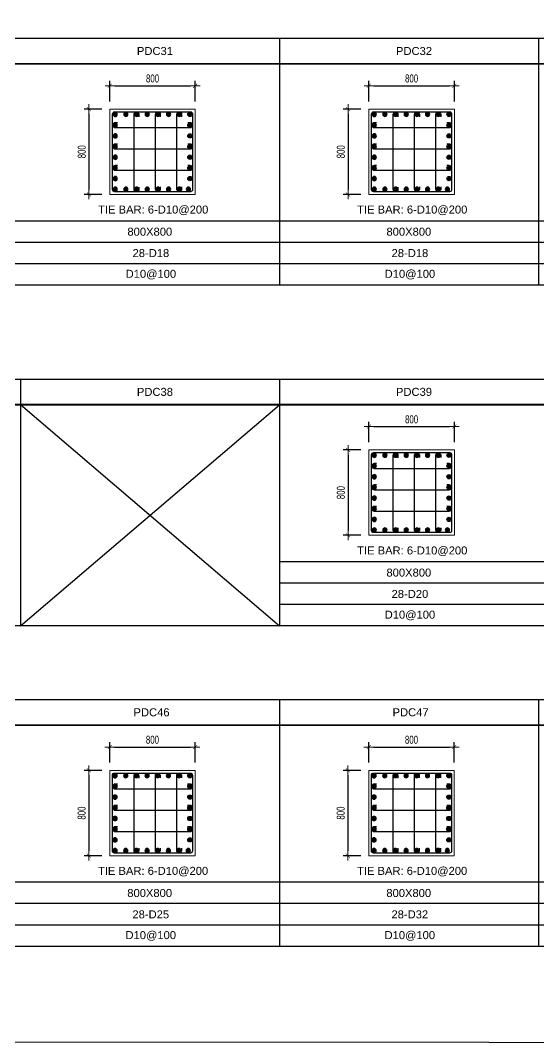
# Model space of a CAD drawing. Header units: millimetres. Extents: x 458085 to 481415, y 87765 to 165974.
# Drawn here: x 469704 to 474556, y 128444 to 138020 of the extents above; entities that cross this region are included whole.
import ezdxf
from ezdxf.enums import TextEntityAlignment as Align

# ---------------------------------------------------------------- set-up
doc = ezdxf.new("R2010")
doc.units = ezdxf.units.MM
doc.linetypes.add('CENTER2', pattern=[1.125, 0.75, -0.125, 0.125, -0.125])
doc.layers.get('Defpoints').update_dxf_attribs({"color": 151, "lineweight": 9})
for name, color, linetype in [('2', 2, 'Continuous'), ('A-ANNO-LEAD', 4, 'Continuous'), ('CEN', 1, 'CENTER2'), ('STL', 3, 'Continuous'), ('TIT1', 3, 'Continuous')]:
    doc.layers.add(name, color=color, linetype=linetype)
doc.layers.add('NDC_S_CONTINUOUS', color=3, linetype='Continuous', lineweight=20)
doc.layers.add('NDC_S_DIM', color=1, linetype='Continuous', lineweight=15)
doc.styles.add('NDC_ARIAL', font='arial.ttf', dxfattribs={"width": 0.85})
doc.styles.add('NDC_DIM', font='', dxfattribs={"width": 0.75})
doc.styles.get('NDC_DIM').set_extended_font_data('Dotum')
doc.dimstyles.new('NDC_dim_30', dxfattribs={"dimscale": 30, "dimtxt": 2.5, "dimasz": 1.5, "dimexe": 1.5, "dimexo": 2.5, "dimgap": 1, "dimtad": 1, "dimdec": 0, "dimzin": 0, "dimdsep": 46, "dimtxsty": 'NDC_DIM', "dimblk": 'DIMMARK', "dimcen": 0.09, "dimdle": 1.2, "dimclrd": 1, "dimclre": 1, "dimclrt": 3, "dimadec": 0, "dimazin": 0, "dimtfac": 1, "dimtdec": 0, "dimtix": 1, "dimtofl": 0, "dimtmove": 0, "dimatfit": 3, "dimfxl": 8, "dimfxlon": 1, "dimtolj": 1, "dimtzin": 0, "dimarcsym": 0})

# ---------------------------------------------------------------- blocks, each defined once
blk = doc.blocks.new('8')
at = {"layer": '2'}
blk.add_hatch(color=256, dxfattribs=at).paths.add_polyline_path([(20, 0, 0.386127), (1.9, 19.9), (-1.9, 19.9, 0.386127), (-20, 0, 1)])
blk.add_circle((0, 0), 20, dxfattribs=at)
blk = doc.blocks.new('5')
at = {"layer": 'CEN', "rotation": 180}
blk.add_blockref('8', (0, 0), dxfattribs=at)
blk = doc.blocks.new('DIMMARK')
at = {"layer": 'NDC_S_DIM', "color": 1}
blk.add_line((-1.5, 0), (1, 0), dxfattribs=at)
at = {"layer": 'NDC_S_DIM', "color": 2, "const_width": 0.1}
blk.add_lwpolyline([(-0.42, -0.42), (0.42, 0.42)], dxfattribs=at)
blk = doc.blocks.new('*D103')
at = {"layer": 'Defpoints', "color": 0, "ltscale": 40, "transparency": 16777216}
for p in [(471341.1, 137408.5), (470541.1, 137187.1), (471341.1, 137187.1)]:
    blk.add_point(p, dxfattribs=at)
at = {"layer": 'NDC_S_DIM', "color": 1, "lineweight": -2, "ltscale": 40, "transparency": 16777216}
for p, q in [((470541.1, 137262.1), (470541.1, 137453.5)), ((471341.1, 137262.1), (471341.1, 137453.5)), ((470586.1, 137408.5), (471296.1, 137408.5))]:
    blk.add_line(p, q, dxfattribs=at)
at = {"layer": 'NDC_S_DIM', "color": 1, "lineweight": -2, "ltscale": 40, "transparency": 16777216, "xscale": 45, "yscale": 45, "zscale": 45, "rotation": 180}
blk.add_blockref('DIMMARK', (470541.1, 137408.5), dxfattribs=at)
at = {"layer": 'NDC_S_DIM', "color": 1, "lineweight": -2, "ltscale": 40, "transparency": 16777216, "xscale": 45, "yscale": 45, "zscale": 45}
blk.add_blockref('DIMMARK', (471341.1, 137408.5), dxfattribs=at)
at = {"layer": 'NDC_S_DIM', "color": 3, "ltscale": 40, "transparency": 16777216, "insert": (470941.1, 137476.1), "char_height": 75, "attachment_point": 5, "style": 'NDC_DIM'}
blk.add_mtext('\\A1;800', dxfattribs=at)
blk = doc.blocks.new('*D104')
at = {"layer": 'Defpoints', "color": 0, "ltscale": 40, "transparency": 16777216}
for p in [(470541.1, 137189.7), (470345.7, 136389.7), (470541.1, 136389.7)]:
    blk.add_point(p, dxfattribs=at)
at = {"layer": 'NDC_S_DIM', "color": 1, "lineweight": -2, "ltscale": 40, "transparency": 16777216}
for p, q in [((470466.1, 137189.7), (470300.7, 137189.7)), ((470345.7, 137144.7), (470345.7, 136434.7)), ((470466.1, 136389.7), (470300.7, 136389.7))]:
    blk.add_line(p, q, dxfattribs=at)
at = {"layer": 'NDC_S_DIM', "color": 1, "lineweight": -2, "ltscale": 40, "transparency": 16777216, "xscale": 45, "yscale": 45, "zscale": 45}
for p, rotation in [((470345.7, 137189.7), 90), ((470345.7, 136389.7), 270)]:
    blk.add_blockref('DIMMARK', p, dxfattribs=dict(at, rotation=rotation))
at = {"layer": 'NDC_S_DIM', "color": 3, "ltscale": 40, "transparency": 16777216, "insert": (470278.2, 136789.7), "char_height": 75, "attachment_point": 5, "rotation": 90, "style": 'NDC_DIM'}
blk.add_mtext('\\A1;800', dxfattribs=at)
blk = doc.blocks.new('*D105')
at = {"layer": 'Defpoints', "color": 0, "ltscale": 40, "transparency": 16777216}
for p in [(473767.2, 137408.5), (472967.2, 137187.1), (473767.2, 137187.1)]:
    blk.add_point(p, dxfattribs=at)
at = {"layer": 'NDC_S_DIM', "color": 1, "lineweight": -2, "ltscale": 40, "transparency": 16777216}
for p, q in [((472967.2, 137262.1), (472967.2, 137453.5)), ((473767.2, 137262.1), (473767.2, 137453.5)), ((473012.2, 137408.5), (473722.2, 137408.5))]:
    blk.add_line(p, q, dxfattribs=at)
at = {"layer": 'NDC_S_DIM', "color": 1, "lineweight": -2, "ltscale": 40, "transparency": 16777216, "xscale": 45, "yscale": 45, "zscale": 45, "rotation": 180}
blk.add_blockref('DIMMARK', (472967.2, 137408.5), dxfattribs=at)
at = {"layer": 'NDC_S_DIM', "color": 1, "lineweight": -2, "ltscale": 40, "transparency": 16777216, "xscale": 45, "yscale": 45, "zscale": 45}
blk.add_blockref('DIMMARK', (473767.2, 137408.5), dxfattribs=at)
at = {"layer": 'NDC_S_DIM', "color": 3, "ltscale": 40, "transparency": 16777216, "insert": (473367.2, 137476.1), "char_height": 75, "attachment_point": 5, "style": 'NDC_DIM'}
blk.add_mtext('\\A1;800', dxfattribs=at)
blk = doc.blocks.new('*D106')
at = {"layer": 'Defpoints', "color": 0, "ltscale": 40, "transparency": 16777216}
for p in [(472967.2, 137189.7), (472771.8, 136389.7), (472967.2, 136389.7)]:
    blk.add_point(p, dxfattribs=at)
at = {"layer": 'NDC_S_DIM', "color": 1, "lineweight": -2, "ltscale": 40, "transparency": 16777216}
for p, q in [((472892.2, 137189.7), (472726.8, 137189.7)), ((472771.8, 137144.7), (472771.8, 136434.7)), ((472892.2, 136389.7), (472726.8, 136389.7))]:
    blk.add_line(p, q, dxfattribs=at)
at = {"layer": 'NDC_S_DIM', "color": 1, "lineweight": -2, "ltscale": 40, "transparency": 16777216, "xscale": 45, "yscale": 45, "zscale": 45}
for p, rotation in [((472771.8, 137189.7), 90), ((472771.8, 136389.7), 270)]:
    blk.add_blockref('DIMMARK', p, dxfattribs=dict(at, rotation=rotation))
at = {"layer": 'NDC_S_DIM', "color": 3, "ltscale": 40, "transparency": 16777216, "insert": (472704.3, 136789.7), "char_height": 75, "attachment_point": 5, "rotation": 90, "style": 'NDC_DIM'}
blk.add_mtext('\\A1;800', dxfattribs=at)
blk = doc.blocks.new('*D117')
at = {"layer": 'Defpoints', "color": 0, "ltscale": 40, "transparency": 16777216}
for p in [(473767.2, 134215), (472967.2, 133993.7), (473767.2, 133993.7)]:
    blk.add_point(p, dxfattribs=at)
at = {"layer": 'NDC_S_DIM', "color": 1, "lineweight": -2, "ltscale": 40, "transparency": 16777216}
for p, q in [((472967.2, 134068.7), (472967.2, 134260)), ((473767.2, 134068.7), (473767.2, 134260)), ((473012.2, 134215), (473722.2, 134215))]:
    blk.add_line(p, q, dxfattribs=at)
at = {"layer": 'NDC_S_DIM', "color": 1, "lineweight": -2, "ltscale": 40, "transparency": 16777216, "xscale": 45, "yscale": 45, "zscale": 45, "rotation": 180}
blk.add_blockref('DIMMARK', (472967.2, 134215), dxfattribs=at)
at = {"layer": 'NDC_S_DIM', "color": 1, "lineweight": -2, "ltscale": 40, "transparency": 16777216, "xscale": 45, "yscale": 45, "zscale": 45}
blk.add_blockref('DIMMARK', (473767.2, 134215), dxfattribs=at)
at = {"layer": 'NDC_S_DIM', "color": 3, "ltscale": 40, "transparency": 16777216, "insert": (473367.2, 134282.6), "char_height": 75, "attachment_point": 5, "style": 'NDC_DIM'}
blk.add_mtext('\\A1;800', dxfattribs=at)
blk = doc.blocks.new('*D118')
at = {"layer": 'Defpoints', "color": 0, "ltscale": 40, "transparency": 16777216}
for p in [(472967.2, 133996.2), (472771.8, 133196.2), (472967.2, 133196.2)]:
    blk.add_point(p, dxfattribs=at)
at = {"layer": 'NDC_S_DIM', "color": 1, "lineweight": -2, "ltscale": 40, "transparency": 16777216}
for p, q in [((472892.2, 133996.2), (472726.8, 133996.2)), ((472771.8, 133951.2), (472771.8, 133241.2)), ((472892.2, 133196.2), (472726.8, 133196.2))]:
    blk.add_line(p, q, dxfattribs=at)
at = {"layer": 'NDC_S_DIM', "color": 1, "lineweight": -2, "ltscale": 40, "transparency": 16777216, "xscale": 45, "yscale": 45, "zscale": 45}
for p, rotation in [((472771.8, 133996.2), 90), ((472771.8, 133196.2), 270)]:
    blk.add_blockref('DIMMARK', p, dxfattribs=dict(at, rotation=rotation))
at = {"layer": 'NDC_S_DIM', "color": 3, "ltscale": 40, "transparency": 16777216, "insert": (472704.3, 133596.2), "char_height": 75, "attachment_point": 5, "rotation": 90, "style": 'NDC_DIM'}
blk.add_mtext('\\A1;800', dxfattribs=at)
blk = doc.blocks.new('*D129')
at = {"layer": 'Defpoints', "color": 0, "ltscale": 40, "transparency": 16777216}
for p in [(471339.9, 131213.1), (470539.9, 130991.7), (471339.9, 130991.7)]:
    blk.add_point(p, dxfattribs=at)
at = {"layer": 'NDC_S_DIM', "color": 1, "lineweight": -2, "ltscale": 40, "transparency": 16777216}
for p, q in [((470539.9, 131066.7), (470539.9, 131258.1)), ((470584.9, 131213.1), (471294.9, 131213.1)), ((471339.9, 131066.7), (471339.9, 131258.1))]:
    blk.add_line(p, q, dxfattribs=at)
at = {"layer": 'NDC_S_DIM', "color": 1, "lineweight": -2, "ltscale": 40, "transparency": 16777216, "xscale": 45, "yscale": 45, "zscale": 45, "rotation": 180}
blk.add_blockref('DIMMARK', (470539.9, 131213.1), dxfattribs=at)
at = {"layer": 'NDC_S_DIM', "color": 1, "lineweight": -2, "ltscale": 40, "transparency": 16777216, "xscale": 45, "yscale": 45, "zscale": 45}
blk.add_blockref('DIMMARK', (471339.9, 131213.1), dxfattribs=at)
at = {"layer": 'NDC_S_DIM', "color": 3, "ltscale": 40, "transparency": 16777216, "insert": (470939.9, 131280.6), "char_height": 75, "attachment_point": 5, "style": 'NDC_DIM'}
blk.add_mtext('\\A1;800', dxfattribs=at)
blk = doc.blocks.new('*D130')
at = {"layer": 'Defpoints', "color": 0, "ltscale": 40, "transparency": 16777216}
for p in [(470539.9, 130994.2), (470344.5, 130194.2), (470539.9, 130194.2)]:
    blk.add_point(p, dxfattribs=at)
at = {"layer": 'NDC_S_DIM', "color": 1, "lineweight": -2, "ltscale": 40, "transparency": 16777216}
for p, q in [((470464.9, 130994.2), (470299.5, 130994.2)), ((470344.5, 130949.2), (470344.5, 130239.2)), ((470464.9, 130194.2), (470299.5, 130194.2))]:
    blk.add_line(p, q, dxfattribs=at)
at = {"layer": 'NDC_S_DIM', "color": 1, "lineweight": -2, "ltscale": 40, "transparency": 16777216, "xscale": 45, "yscale": 45, "zscale": 45}
for p, rotation in [((470344.5, 130994.2), 90), ((470344.5, 130194.2), 270)]:
    blk.add_blockref('DIMMARK', p, dxfattribs=dict(at, rotation=rotation))
at = {"layer": 'NDC_S_DIM', "color": 3, "ltscale": 40, "transparency": 16777216, "insert": (470277, 130594.2), "char_height": 75, "attachment_point": 5, "rotation": 90, "style": 'NDC_DIM'}
blk.add_mtext('\\A1;800', dxfattribs=at)
blk = doc.blocks.new('*D123')
at = {"layer": 'Defpoints', "color": 0, "ltscale": 40, "transparency": 16777216}
for p in [(473766, 131213.1), (472966, 130991.7), (473766, 130991.7)]:
    blk.add_point(p, dxfattribs=at)
at = {"layer": 'NDC_S_DIM', "color": 1, "lineweight": -2, "ltscale": 40, "transparency": 16777216}
for p, q in [((472966, 131066.7), (472966, 131258.1)), ((473011, 131213.1), (473721, 131213.1)), ((473766, 131066.7), (473766, 131258.1))]:
    blk.add_line(p, q, dxfattribs=at)
at = {"layer": 'NDC_S_DIM', "color": 1, "lineweight": -2, "ltscale": 40, "transparency": 16777216, "xscale": 45, "yscale": 45, "zscale": 45, "rotation": 180}
blk.add_blockref('DIMMARK', (472966, 131213.1), dxfattribs=at)
at = {"layer": 'NDC_S_DIM', "color": 1, "lineweight": -2, "ltscale": 40, "transparency": 16777216, "xscale": 45, "yscale": 45, "zscale": 45}
blk.add_blockref('DIMMARK', (473766, 131213.1), dxfattribs=at)
at = {"layer": 'NDC_S_DIM', "color": 3, "ltscale": 40, "transparency": 16777216, "insert": (473366, 131280.6), "char_height": 75, "attachment_point": 5, "style": 'NDC_DIM'}
blk.add_mtext('\\A1;800', dxfattribs=at)
blk = doc.blocks.new('*D124')
at = {"layer": 'Defpoints', "color": 0, "ltscale": 40, "transparency": 16777216}
for p in [(472966, 130994.2), (472770.6, 130194.2), (472966, 130194.2)]:
    blk.add_point(p, dxfattribs=at)
at = {"layer": 'NDC_S_DIM', "color": 1, "lineweight": -2, "ltscale": 40, "transparency": 16777216}
for p, q in [((472891, 130994.2), (472725.6, 130994.2)), ((472770.6, 130949.2), (472770.6, 130239.2)), ((472891, 130194.2), (472725.6, 130194.2))]:
    blk.add_line(p, q, dxfattribs=at)
at = {"layer": 'NDC_S_DIM', "color": 1, "lineweight": -2, "ltscale": 40, "transparency": 16777216, "xscale": 45, "yscale": 45, "zscale": 45}
for p, rotation in [((472770.6, 130994.2), 90), ((472770.6, 130194.2), 270)]:
    blk.add_blockref('DIMMARK', p, dxfattribs=dict(at, rotation=rotation))
at = {"layer": 'NDC_S_DIM', "color": 3, "ltscale": 40, "transparency": 16777216, "insert": (472703.1, 130594.2), "char_height": 75, "attachment_point": 5, "rotation": 90, "style": 'NDC_DIM'}
blk.add_mtext('\\A1;800', dxfattribs=at)

msp = doc.modelspace()

# ---------------------------------------------------------------- linework, layer by layer
at = {"layer": '2', "lineweight": -2, "ltscale": 1000}
for points in [[(471316.1, 137144.7), (471316.1, 136434.7, -0.414214), (471296.1, 136414.7), (470586.1, 136414.7, -0.414214), (470566.1, 136434.7), (470566.1, 137144.7, -0.414214), (470586.1, 137164.7), (471296.1, 137164.7, -0.414214)], [(473742.2, 137144.7), (473742.2, 136434.7, -0.414214), (473722.2, 136414.7), (473012.2, 136414.7, -0.414214), (472992.2, 136434.7), (472992.2, 137144.7, -0.414214), (473012.2, 137164.7), (473722.2, 137164.7, -0.414214)], [(473742.2, 133951.2), (473742.2, 133241.2, -0.414214), (473722.2, 133221.2), (473012.2, 133221.2, -0.414214), (472992.2, 133241.2), (472992.2, 133951.2, -0.414214), (473012.2, 133971.2), (473722.2, 133971.2, -0.414214)], [(471314.9, 130949.2), (471314.9, 130239.2, -0.414214), (471294.9, 130219.2), (470584.9, 130219.2, -0.414214), (470564.9, 130239.2), (470564.9, 130949.2, -0.414214), (470584.9, 130969.2), (471294.9, 130969.2, -0.414214)], [(473741, 130949.2), (473741, 130239.2, -0.414214), (473721, 130219.2), (473011, 130219.2, -0.414214), (472991, 130239.2), (472991, 130949.2, -0.414214), (473011, 130969.2), (473721, 130969.2, -0.414214)]]:
    msp.add_lwpolyline(points, format="xyb", close=True, dxfattribs=at)
at = {"layer": '2'}
for points in [[(470813.4, 136459.3), (470813.4, 136437.2, -1), (470768.4, 136437.2), (470768.4, 137139.2, -1), (470813.4, 137139.2), (470813.4, 137117.1)], [(471013.4, 136460.8), (471013.4, 136438.7, -1), (470968.4, 136438.7), (470968.4, 137140.7, -1), (471013.4, 137140.7), (471013.4, 137118.5)], [(471213.4, 136460.8), (471213.4, 136438.7, -1), (471168.4, 136438.7), (471168.4, 137140.7, -1), (471213.4, 137140.7), (471213.4, 137118.5)], [(473239.5, 136459.3), (473239.5, 136437.2, -1), (473194.5, 136437.2), (473194.5, 137139.2, -1), (473239.5, 137139.2), (473239.5, 137117.1)], [(473439.5, 136460.8), (473439.5, 136438.7, -1), (473394.5, 136438.7), (473394.5, 137140.7, -1), (473439.5, 137140.7), (473439.5, 137118.5)], [(473639.5, 136460.8), (473639.5, 136438.7, -1), (473594.5, 136438.7), (473594.5, 137140.7, -1), (473639.5, 137140.7), (473639.5, 137118.5)], [(470613, 137061.2), (470590.9, 137061.2, 1), (470590.9, 137016.2), (471292.9, 137016.2, 1), (471292.9, 137061.2), (471270.8, 137061.2)], [(473039.1, 137061.2), (473017, 137061.2, 1), (473017, 137016.2), (473719, 137016.2, 1), (473719, 137061.2), (473696.9, 137061.2)], [(470613, 136861.2), (470590.9, 136861.2, 1), (470590.9, 136816.2), (471292.9, 136816.2, 1), (471292.9, 136861.2), (471270.8, 136861.2)], [(473039.1, 136861.2), (473017, 136861.2, 1), (473017, 136816.2), (473719, 136816.2, 1), (473719, 136861.2), (473696.9, 136861.2)], [(470613, 136661.2), (470590.9, 136661.2, 1), (470590.9, 136616.2), (471292.9, 136616.2, 1), (471292.9, 136661.2), (471270.8, 136661.2)], [(473039.1, 136661.2), (473017, 136661.2, 1), (473017, 136616.2), (473719, 136616.2, 1), (473719, 136661.2), (473696.9, 136661.2)], [(473239.5, 133265.8), (473239.5, 133243.7, -1), (473194.5, 133243.7), (473194.5, 133945.7, -1), (473239.5, 133945.7), (473239.5, 133923.6)], [(473439.5, 133267.3), (473439.5, 133245.2, -1), (473394.5, 133245.2), (473394.5, 133947.2, -1), (473439.5, 133947.2), (473439.5, 133925.1)], [(473639.5, 133267.3), (473639.5, 133245.2, -1), (473594.5, 133245.2), (473594.5, 133947.2, -1), (473639.5, 133947.2), (473639.5, 133925.1)], [(473039.1, 133867.8), (473017, 133867.8, 1), (473017, 133822.7), (473719, 133822.7, 1), (473719, 133867.8), (473696.9, 133867.8)], [(473039.1, 133667.8), (473017, 133667.8, 1), (473017, 133622.7), (473719, 133622.7, 1), (473719, 133667.8), (473696.9, 133667.8)], [(473039.1, 133467.8), (473017, 133467.8, 1), (473017, 133422.7), (473719, 133422.7, 1), (473719, 133467.8), (473696.9, 133467.8)], [(470812.2, 130263.9), (470812.2, 130241.7, -1), (470767.2, 130241.7), (470767.2, 130943.7, -1), (470812.2, 130943.7), (470812.2, 130921.6)], [(471012.2, 130265.4), (471012.2, 130243.2, -1), (470967.2, 130243.2), (470967.2, 130945.2, -1), (471012.2, 130945.2), (471012.2, 130923.1)], [(471212.2, 130265.4), (471212.2, 130243.2, -1), (471167.2, 130243.2), (471167.2, 130945.2, -1), (471212.2, 130945.2), (471212.2, 130923.1)], [(473238.3, 130263.9), (473238.3, 130241.7, -1), (473193.3, 130241.7), (473193.3, 130943.7, -1), (473238.3, 130943.7), (473238.3, 130921.6)], [(473438.3, 130265.4), (473438.3, 130243.2, -1), (473393.3, 130243.2), (473393.3, 130945.2, -1), (473438.3, 130945.2), (473438.3, 130923.1)], [(473638.3, 130265.4), (473638.3, 130243.2, -1), (473593.3, 130243.2), (473593.3, 130945.2, -1), (473638.3, 130945.2), (473638.3, 130923.1)], [(470611.8, 130865.8), (470589.7, 130865.8, 1), (470589.7, 130820.8), (471291.7, 130820.8, 1), (471291.7, 130865.8), (471269.6, 130865.8)], [(473037.9, 130865.8), (473015.8, 130865.8, 1), (473015.8, 130820.8), (473717.8, 130820.8, 1), (473717.8, 130865.8), (473695.7, 130865.8)], [(470611.8, 130665.8), (470589.7, 130665.8, 1), (470589.7, 130620.8), (471291.7, 130620.8, 1), (471291.7, 130665.8), (471269.6, 130665.8)], [(473037.9, 130665.8), (473015.8, 130665.8, 1), (473015.8, 130620.8), (473717.8, 130620.8, 1), (473717.8, 130665.8), (473695.7, 130665.8)], [(470611.8, 130465.8), (470589.7, 130465.8, 1), (470589.7, 130420.8), (471291.7, 130420.8, 1), (471291.7, 130465.8), (471269.6, 130465.8)], [(473037.9, 130465.8), (473015.8, 130465.8, 1), (473015.8, 130420.8), (473717.8, 130420.8, 1), (473717.8, 130465.8), (473695.7, 130465.8)]]:
    msp.add_lwpolyline(points, format="xyb", dxfattribs=at)
at = {"layer": 'A-ANNO-LEAD'}
msp.add_lwpolyline([(458087.5, 128457.3), (479422.5, 128444.1), (479422.5, 145064.1), (458087.5, 145077.3)], close=True, dxfattribs=at)
at = {"layer": 'NDC_S_CONTINUOUS', "ltscale": 70}
for points in [[(471341.1, 137189.7), (471341.1, 136389.7), (470541.1, 136389.7), (470541.1, 137189.7), (471341.1, 137189.7)], [(473767.2, 137189.7), (473767.2, 136389.7), (472967.2, 136389.7), (472967.2, 137189.7), (473767.2, 137189.7)], [(473767.2, 133996.2), (473767.2, 133196.2), (472967.2, 133196.2), (472967.2, 133996.2), (473767.2, 133996.2)], [(471339.9, 130994.2), (471339.9, 130194.2), (470539.9, 130194.2), (470539.9, 130994.2), (471339.9, 130994.2)], [(473766, 130994.2), (473766, 130194.2), (472966, 130194.2), (472966, 130994.2), (473766, 130994.2)]]:
    msp.add_lwpolyline(points, dxfattribs=at)
at = {"layer": 'TIT1', "color": 2}
for p, q in [((458715.4, 137853.7), (479422.5, 137853.7)), ((458715.4, 134660.2), (479422.5, 134660.2)), ((458714.2, 131658.3), (479422.5, 131658.3))]:
    msp.add_line(p, q, dxfattribs=at)
at = {"layer": 'TIT1'}
for p, q in [((472129.8, 137853.7), (472129.8, 135540.9)), ((474555.9, 137853.7), (474555.9, 135540.9)), ((458715.4, 137613.7), (479422.5, 137613.7)), ((479420.8, 137613.7), (458715.4, 137613.7)), ((479422, 135540.9), (458715.4, 135540.9)), ((469703.7, 134660.2), (469703.7, 132347.4)), ((472129.8, 134660.2), (472129.8, 132347.4)), ((479420.8, 134421.6), (458715.4, 134421.6)), ((458715.4, 134420.2), (479422.5, 134420.2)), ((479420.9, 132347.4), (458715.4, 132347.4)), ((472128.6, 131658.3), (472128.6, 129345.4)), ((474554.7, 131658.3), (474554.7, 129345.4)), ((458714.2, 131418.3), (479422.5, 131418.3)), ((479420.8, 131418.3), (458714.2, 131418.3)), ((479419.7, 129345.4), (458714.2, 129345.4))]:
    msp.add_line(p, q, dxfattribs=at)
at = {"layer": 'TIT1', "color": 8}
for p, q in [((479422.5, 136140.9), (458715.4, 136140.9)), ((479422.5, 135940.9), (458715.4, 135940.9)), ((479422.5, 135740.9), (458715.4, 135740.9)), ((479422.5, 135540.9), (459144.6, 135540.9)), ((469703.7, 134421.6), (472129.8, 132347.4)), ((469703.7, 132347.4), (472129.8, 134420.2)), ((479422.5, 132947.4), (472129.8, 132947.4)), ((479422.5, 132747.4), (472129.8, 132747.4)), ((479422.5, 132547.4), (472129.8, 132547.4)), ((479422.5, 132347.4), (472129.8, 132347.4)), ((479421.3, 129945.4), (464850.3, 129945.4)), ((479421.3, 129745.4), (464850.3, 129745.4)), ((479421.3, 129545.4), (464850.3, 129545.4)), ((479421.3, 129345.4), (464850.3, 129345.4))]:
    msp.add_line(p, q, dxfattribs=at)

# ---------------------------------------------------------------- block references
at = {"layer": 'STL', "xscale": -1}
for p in [(470590.9, 137139.7), (473017, 137139.7), (470590.9, 137038.7), (473017, 137038.7), (470590.9, 136938.7), (473017, 136938.7), (470590.9, 136838.7), (473017, 136838.7), (470590.9, 136738.7), (473017, 136738.7), (470590.9, 136638.7), (473017, 136638.7), (470590.9, 136538.7), (473017, 136538.7), (470590.9, 136438.7), (473017, 136438.7), (473017, 133946.2), (473017, 133845.2), (473017, 133745.2), (473017, 133645.2), (473017, 133545.2), (473017, 133445.2), (473017, 133345.2), (473017, 133245.2), (470589.7, 130944.2), (473015.8, 130944.2), (470589.7, 130843.3), (473015.8, 130843.3), (470589.7, 130743.3), (473015.8, 130743.3), (470589.7, 130643.3), (473015.8, 130643.3), (470589.7, 130543.3), (473015.8, 130543.3), (470589.7, 130443.3), (473015.8, 130443.3), (470589.7, 130343.3), (473015.8, 130343.3), (470589.7, 130243.3), (473015.8, 130243.3)]:
    msp.add_blockref('5', p, dxfattribs=at)
at = {"layer": 'STL', "xscale": -1, "rotation": 270}
for p in [(470690.9, 137140.7), (470790.9, 137140.7), (470890.9, 137140.7), (470990.9, 137140.7), (471090.9, 137140.7), (471190.9, 137140.7), (473117, 137140.7), (473217, 137140.7), (473317, 137140.7), (473417, 137140.7), (473517, 137140.7), (473617, 137140.7), (470590.9, 136438.7), (470690.9, 136438.7), (470790.9, 136438.7), (470890.9, 136438.7), (470990.9, 136438.7), (471090.9, 136438.7), (471190.9, 136438.7), (471276.8, 136438.7), (473017, 136438.7), (473117, 136438.7), (473217, 136438.7), (473317, 136438.7), (473417, 136438.7), (473517, 136438.7), (473617, 136438.7), (473702.9, 136438.7), (473117, 133947.2), (473217, 133947.2), (473317, 133947.2), (473417, 133947.2), (473517, 133947.2), (473617, 133947.2), (473017, 133245.2), (473117, 133245.2), (473217, 133245.2), (473317, 133245.2), (473417, 133245.2), (473517, 133245.2), (473617, 133245.2), (473702.9, 133245.2), (470689.7, 130945.2), (470789.7, 130945.2), (470889.7, 130945.2), (470989.7, 130945.2), (471089.7, 130945.2), (471189.7, 130945.2), (473115.8, 130945.2), (473215.8, 130945.2), (473315.8, 130945.2), (473415.8, 130945.2), (473515.8, 130945.2), (473615.8, 130945.2), (470589.7, 130243.3), (470689.7, 130243.3), (470789.7, 130243.3), (470889.7, 130243.3), (470989.7, 130243.3), (471089.7, 130243.3), (471189.7, 130243.3), (471275.6, 130243.3), (473015.8, 130243.3), (473115.8, 130243.3), (473215.8, 130243.3), (473315.8, 130243.3), (473415.8, 130243.3), (473515.8, 130243.3), (473615.8, 130243.3), (473701.7, 130243.3)]:
    msp.add_blockref('5', p, dxfattribs=at)
at = {"layer": 'STL'}
for p in [(471291.3, 137139.7), (473717.4, 137139.7), (471291.3, 137038.7), (473717.4, 137038.7), (471291.3, 136938.7), (473717.4, 136938.7), (471291.3, 136838.7), (473717.4, 136838.7), (471291.3, 136738.7), (473717.4, 136738.7), (471291.3, 136638.7), (473717.4, 136638.7), (471291.3, 136538.7), (473717.4, 136538.7), (473717.4, 133946.2), (473717.4, 133845.2), (473717.4, 133745.2), (473717.4, 133645.2), (473717.4, 133545.2), (473717.4, 133445.2), (473717.4, 133345.2), (471290.1, 130944.2), (473716.2, 130944.2), (471290.1, 130843.3), (473716.2, 130843.3), (471290.1, 130743.3), (473716.2, 130743.3), (471290.1, 130643.3), (473716.2, 130643.3), (471290.1, 130543.3), (473716.2, 130543.3), (471290.1, 130443.3), (473716.2, 130443.3), (471290.1, 130343.3), (473716.2, 130343.3)]:
    msp.add_blockref('5', p, dxfattribs=at)

# ---------------------------------------------------------------- texts
at = {"layer": 'TIT1', "color": 2, "style": 'NDC_ARIAL'}
for s, p in [('PDC31', (470963.3, 137733.7)), ('PDC32', (473389.4, 137733.7)), ('PDC38', (470963.3, 134540.2)), ('PDC39', (473389.4, 134540.2)), ('PDC46', (470931.4, 131538.3)), ('PDC47', (473357.5, 131538.3))]:
    msp.add_text(s, height=75, dxfattribs=at).set_placement(p, align=Align.MIDDLE)
at = {"layer": 'TIT1', "style": 'NDC_ARIAL'}
for s, p in [('TIE BAR: 6-D10@200', (470947, 136242.6)), ('TIE BAR: 6-D10@200', (473373.1, 136242.6)), ('800X800', (470915.2, 136040.7)), ('800X800', (473341.3, 136040.7)), ('28-D18', (470925.3, 135840.7)), ('28-D18', (473351.4, 135840.7)), ('D10@100', (470925.3, 135640.7)), ('D10@100', (473351.4, 135640.7)), ('TIE BAR: 6-D10@200', (473373.1, 133049.1)), ('800X800', (473341.3, 132847.2)), ('28-D20', (473351.4, 132647.2)), ('D10@100', (473351.4, 132447.2)), ('TIE BAR: 6-D10@200', (470945.8, 130047.1)), ('TIE BAR: 6-D10@200', (473371.9, 130047.1)), ('800X800', (470914, 129845.2)), ('800X800', (473340.1, 129845.2)), ('28-D25', (470924.1, 129645.2)), ('28-D32', (473350.2, 129645.2)), ('D10@100', (470924.1, 129445.2)), ('D10@100', (473350.2, 129445.2))]:
    msp.add_text(s, height=75, dxfattribs=at).set_placement(p, align=Align.MIDDLE)

# ---------------------------------------------------------------- dimensions: what is measured, and where the dimension line sits
at = {"layer": 'NDC_S_DIM', "ltscale": 40}
for base, p1, p2, picture, middle in [((471341.1, 137408.5), (470541.1, 137187.1), (471341.1, 137187.1), '*D103', (470941.1, 137476.1)), ((473767.2, 137408.5), (472967.2, 137187.1), (473767.2, 137187.1), '*D105', (473367.2, 137476.1)), ((473767.2, 134215), (472967.2, 133993.7), (473767.2, 133993.7), '*D117', (473367.2, 134282.6)), ((471339.9, 131213.1), (470539.9, 130991.7), (471339.9, 130991.7), '*D129', (470939.9, 131280.6)), ((473766, 131213.1), (472966, 130991.7), (473766, 130991.7), '*D123', (473366, 131280.6))]:
    dim = msp.add_linear_dim(base=base, p1=p1, p2=p2, dimstyle='NDC_dim_30', dxfattribs=at)
    dim.commit()
    dim.dimension.update_dxf_attribs({"geometry": picture, "text_midpoint": middle})
for base, p1, p2, picture, middle in [((470345.7, 136389.7), (470541.1, 137189.7), (470541.1, 136389.7), '*D104', (470278.2, 136789.7)), ((472771.8, 136389.7), (472967.2, 137189.7), (472967.2, 136389.7), '*D106', (472704.3, 136789.7)), ((472771.8, 133196.2), (472967.2, 133996.2), (472967.2, 133196.2), '*D118', (472704.3, 133596.2)), ((470344.5, 130194.2), (470539.9, 130994.2), (470539.9, 130194.2), '*D130', (470277, 130594.2)), ((472770.6, 130194.2), (472966, 130994.2), (472966, 130194.2), '*D124', (472703.1, 130594.2))]:
    dim = msp.add_linear_dim(base=base, p1=p1, p2=p2, angle=90, dimstyle='NDC_dim_30', dxfattribs=at)
    dim.commit()
    dim.dimension.update_dxf_attribs({"geometry": picture, "text_midpoint": middle})

doc.saveas('drawing.dxf')
